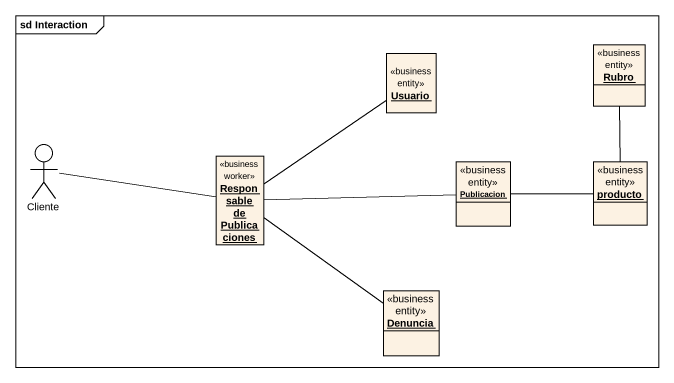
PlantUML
@startuml
mainframe sd Interaction
allowmixing
hide circle
hide empty members
object Usuario <<business entity>>
object Rubro <<business entity>>
actor Cliente
object "Responsable de Publicaciones" as Responsable_de_Publicaciones <<business worker>>
object Publicacion <<business entity>>
object producto <<business entity>>
object Denuncia <<business entity>>
Cliente -right- Responsable_de_Publicaciones
Responsable_de_Publicaciones -up- Usuario
Responsable_de_Publicaciones -right- Publicacion
Responsable_de_Publicaciones -- Denuncia
Publicacion -right- producto
producto -up- Rubro
@enduml
